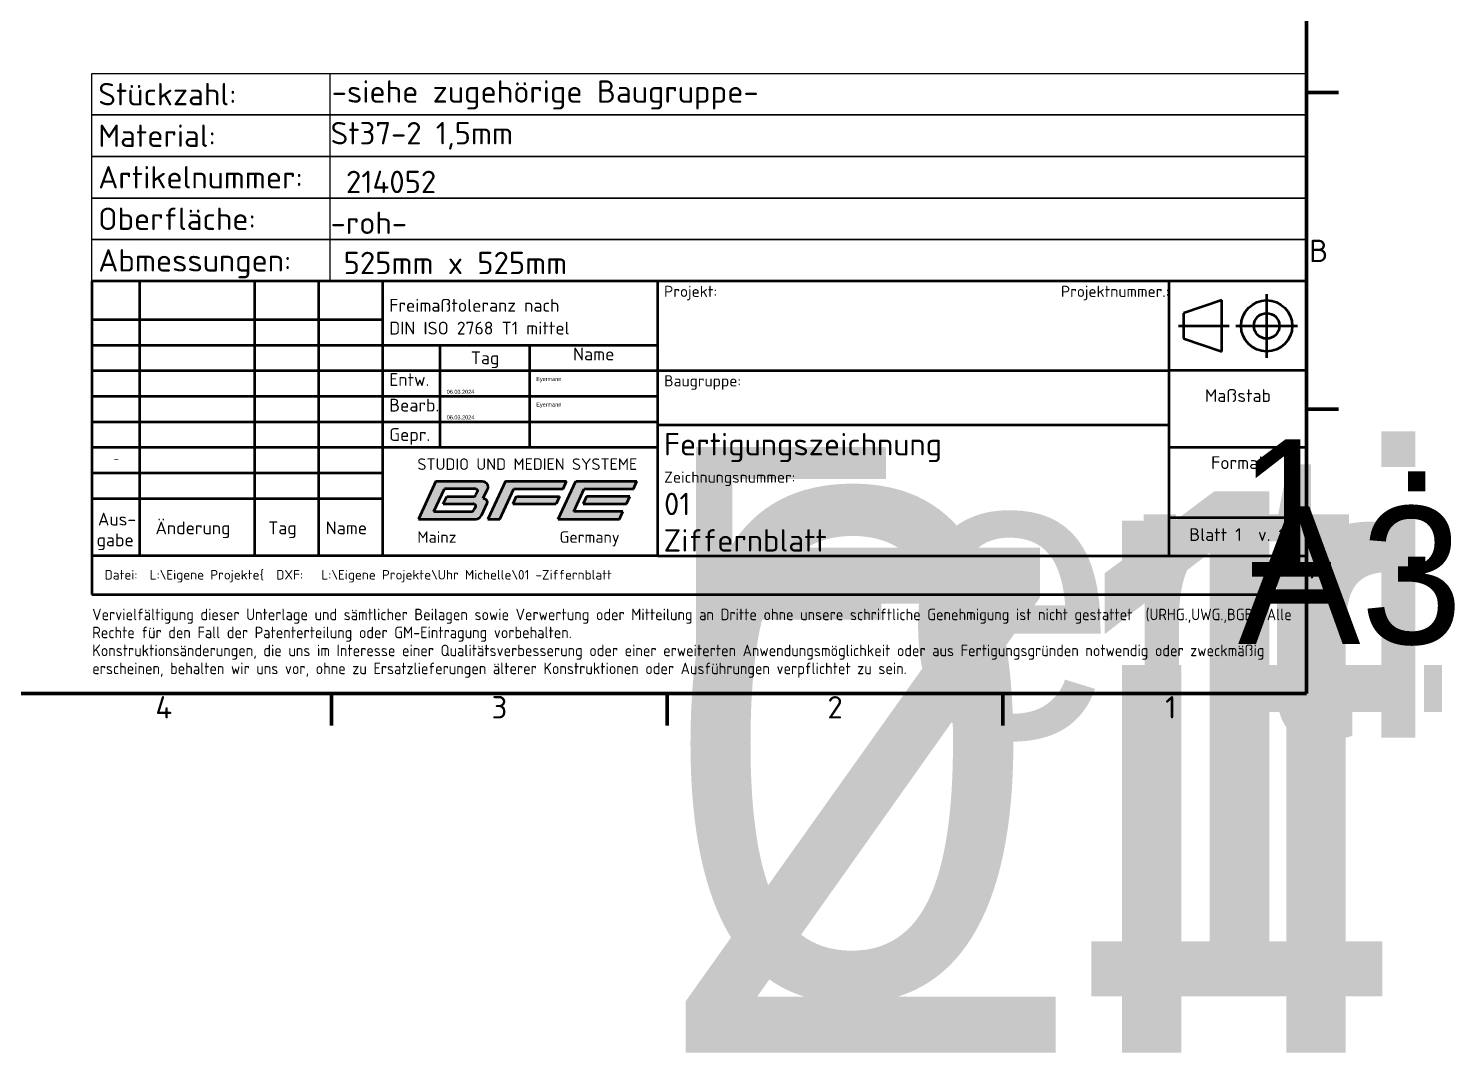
# Model space of a CAD drawing. Header units: millimetres. Extents: x -20 to 3500, y -209 to 1208.
# Drawn here: x 860 to 1740, y -209 to 436 of the extents above; entities that cross this region are included whole.
import ezdxf
from ezdxf.enums import TextEntityAlignment as Align

# ---------------------------------------------------------------- set-up
doc = ezdxf.new("R2018")
doc.units = ezdxf.units.MM
doc.header["$LTSCALE"] = 4
doc.linetypes.add('DASH_DOT', pattern=[0.37, 0.24, -0.06, 0.01, -0.06])
for name, color, linetype, lineweight in [('BFE Logo', 7, 'Continuous', 25), ('Rahmen (ISO)', 7, 'Continuous', 70), ('Schraffur (ISO)', 7, 'Continuous', 18), ('Skizziergeometrie (ISO)', 7, 'Continuous', 25), ('Symbol (ISO)', 7, 'Continuous', 25), ('Titel (ISO)', 7, 'Continuous', 50)]:
    doc.layers.add(name, color=color, linetype=linetype, lineweight=lineweight)
doc.styles.add('Notiztext (DIN)', font='isocpeur.ttf')
doc.styles.add('Revisionstabelle', font='isocpeur.ttf')
doc.styles.get("Standard").update_dxf_attribs({"font": 'isocpeur.ttf'})
doc.styles.add('Textstil46', font='isocpeur.ttf')
doc.styles.add('Textstil65', font='isocpeur.ttf')

# ---------------------------------------------------------------- blocks, each defined once
blk = doc.blocks.new('Ränder BFE_Rahmen')
at = {"layer": 'Rahmen (ISO)'}
for p, q in [((415, 292), (415, 5)), ((415, 99), (420, 99)), ((415, 49.5), (420, 49.5)), ((5, 5), (415, 5)), ((262.5, 5), (262.5, 0)), ((315, 5), (315, 0)), ((367.5, 5), (367.5, 0))]:
    blk.add_line(p, q, dxfattribs=at)
at = {"layer": 'Symbol (ISO)', "char_height": 3.5, "style": 'Notiztext (DIN)'}
for s, insert, attachment_point in [('B', (415.4, 74.25), 4), ('A', (415.4, 24.75), 4), ('4', (236.25, 4.6), 2), ('3', (288.75, 4.6), 2), ('2', (341.25, 4.6), 2), ('1', (393.75, 4.6), 2)]:
    blk.add_mtext(s, dxfattribs=dict(at, insert=insert, attachment_point=attachment_point))
blk = doc.blocks.new('Schriftfelder BFE')
at = {"layer": 'Schraffur (ISO)'}
h = blk.add_hatch(color=256, dxfattribs=at)
edge = h.paths.add_edge_path(flags=0)
edge.add_line((165.5, 113.99), (166.05, 115.17))
edge.add_spline(control_points=[(166.05, 115.17), (166.05, 115.17), (170.27, 115.17), (170.3, 115.17), (170.41, 115.17), (170.52, 115.23), (170.57, 115.34)], knot_values=[10, 10, 10, 10, 11, 11, 11, 12, 12, 12, 12], degree=3, periodic=0)
edge.add_line((170.57, 115.34), (170.62, 115.46))
edge.add_line((170.62, 115.46), (170.84, 115.93))
edge.add_spline(control_points=[(170.84, 115.93), (170.93, 116.13), (170.79, 116.35), (170.58, 116.35)], knot_values=[1, 1, 1, 1, 2, 2, 2, 2], degree=3, periodic=0)
edge.add_line((170.58, 116.35), (165.67, 116.35))
edge.add_line((165.67, 116.35), (164.01, 112.81))
edge.add_line((164.01, 112.81), (169.98, 112.81))
edge.add_spline(control_points=[(169.98, 112.81), (170.1, 112.81), (170.2, 112.88), (170.25, 112.98)], knot_values=[1, 1, 1, 1, 2, 2, 2, 2], degree=3, periodic=0)
edge.add_line((170.25, 112.98), (170.31, 113.12))
edge.add_line((170.31, 113.12), (170.52, 113.57))
edge.add_spline(control_points=[(170.52, 113.57), (170.61, 113.76), (170.47, 113.99), (170.26, 113.99)], knot_values=[1, 1, 1, 1, 2, 2, 2, 2], degree=3, periodic=0)
edge.add_line((170.26, 113.99), (165.5, 113.99))
edge = h.paths.add_edge_path()
edge.add_line((171.36, 117.53), (164.36, 117.53))
edge.add_line((164.36, 117.53), (161.61, 111.63))
edge.add_line((161.61, 111.63), (170.59, 111.63))
edge.add_spline(control_points=[(170.59, 111.63), (170.94, 111.63), (171.25, 111.82), (171.41, 112.14)], knot_values=[1, 1, 1, 1, 2, 2, 2, 2], degree=3, periodic=0)
edge.add_line((171.41, 112.14), (172.29, 114.05))
edge.add_spline(control_points=[(172.29, 114.05), (172.46, 114.4), (172.21, 114.87), (171.75, 114.88)], knot_values=[1, 1, 1, 1, 2, 2, 2, 2], degree=3, periodic=0)
edge.add_line((171.75, 114.88), (172.41, 116.29))
edge.add_spline(control_points=[(172.41, 116.29), (172.66, 116.82), (172.28, 117.53), (171.6, 117.53)], knot_values=[1, 1, 1, 1, 2, 2, 2, 2], degree=3, periodic=0)
edge.add_line((171.6, 117.53), (171.36, 117.53))
for points in [[(175.23, 117.53), (172.48, 111.63), (174.34, 111.63), (176.54, 116.35), (184.24, 116.35), (184.79, 117.53)], [(186.24, 117.53), (183.49, 111.63), (193.05, 111.63), (193.6, 112.81), (185.9, 112.81), (187.55, 116.35), (195.25, 116.35), (195.8, 117.53)], [(183.69, 115.17), (176.92, 115.17), (176.37, 113.99), (183.14, 113.99)], [(187.38, 113.99), (194.15, 113.99), (194.7, 115.17), (187.93, 115.17)]]:
    blk.add_hatch(color=256, dxfattribs=at).paths.add_polyline_path(points)
at = {"layer": 'BFE Logo', "color": 7, "linetype": 'Continuous', "lineweight": 5}
for p, q in [((164.36, 117.53), (161.61, 111.63)), ((175.23, 117.53), (172.48, 111.63)), ((184.79, 117.53), (175.23, 117.53)), ((186.24, 117.53), (183.49, 111.63)), ((184.24, 116.35), (184.79, 117.53)), ((188.05, 117.53), (186.24, 117.53)), ((195.8, 117.53), (188.05, 117.53)), ((195.25, 116.35), (195.8, 117.53)), ((164.01, 112.81), (165.67, 116.35)), ((166.05, 115.17), (165.5, 113.99)), ((165.67, 116.35), (170.58, 116.35)), ((174.34, 111.63), (176.54, 116.35)), ((176.92, 115.17), (176.37, 113.99)), ((176.54, 116.35), (184.24, 116.35)), ((183.69, 115.17), (176.92, 115.17)), ((183.14, 113.99), (183.69, 115.17)), ((185.9, 112.81), (187.55, 116.35)), ((187.93, 115.17), (187.38, 113.99)), ((187.55, 116.35), (195.25, 116.35)), ((194.7, 115.17), (187.93, 115.17)), ((194.15, 113.99), (194.7, 115.17)), ((169.98, 112.81), (164.01, 112.81)), ((176.37, 113.99), (183.14, 113.99)), ((193.6, 112.81), (185.9, 112.81)), ((187.38, 113.99), (194.15, 113.99)), ((193.05, 111.63), (193.6, 112.81)), ((172.48, 111.63), (174.34, 111.63)), ((183.49, 111.63), (193.05, 111.63))]:
    blk.add_line(p, q, dxfattribs=at)
for points, knots in [([(172.41, 116.29), (172.66, 116.82), (172.28, 117.53), (171.6, 117.53), (171.36, 117.53), (164.36, 117.53), (164.36, 117.53)], [6, 6, 6, 6, 7, 7, 7, 8, 8, 8, 8]), ([(170.57, 115.34), (170.52, 115.23), (170.41, 115.17), (170.3, 115.17), (170.27, 115.17), (166.05, 115.17), (166.05, 115.17)], [10, 10, 10, 10, 11, 11, 11, 12, 12, 12, 12]), ([(165.5, 113.99), (165.5, 113.99), (170.19, 113.99), (170.26, 113.99), (170.47, 113.99), (170.61, 113.76), (170.52, 113.57)], [1, 1, 1, 1, 2, 2, 2, 3, 3, 3, 3]), ([(161.61, 111.63), (161.61, 111.63), (170.35, 111.63), (170.59, 111.63), (170.94, 111.63), (171.25, 111.82), (171.41, 112.14)], [1, 1, 1, 1, 2, 2, 2, 3, 3, 3, 3])]:
    blk.add_open_spline(points, degree=3, knots=knots, dxfattribs=at)
for points in [[(170.84, 115.93), (170.75, 115.74), (170.62, 115.46), (170.57, 115.34)], [(170.58, 116.35), (170.79, 116.35), (170.93, 116.13), (170.84, 115.93)], [(171.75, 114.88), (171.75, 114.88), (172.2, 115.85), (172.41, 116.29)], [(172.29, 114.05), (172.46, 114.4), (172.21, 114.87), (171.75, 114.88)], [(170.25, 112.98), (170.2, 112.88), (170.1, 112.81), (169.98, 112.81)], [(170.52, 113.57), (170.31, 113.12), (170.31, 113.12), (170.25, 112.98)], [(171.41, 112.14), (171.54, 112.42), (172.29, 114.04), (172.29, 114.05)]]:
    blk.add_open_spline(points, degree=3, dxfattribs=at)
at = {"layer": 'Titel (ISO)'}
for p, q in [((300.54, 148.85), (110.54, 148.85)), ((110.54, 148.85), (110.54, 105.85)), ((118.04, 105.85), (118.04, 148.85)), ((136.04, 105.85), (136.04, 148.85)), ((146.04, 105.85), (146.04, 148.85)), ((156.04, 105.85), (156.04, 148.85)), ((199.04, 105.85), (199.04, 148.85)), ((279.04, 134.85), (279.04, 148.85)), ((300.54, 99.85), (300.54, 148.85)), ((287.29, 145.85), (281.29, 143.85)), ((287.29, 137.85), (287.29, 145.85)), ((281.29, 143.85), (281.29, 139.85)), ((110.54, 142.85), (156.04, 142.85)), ((110.54, 138.85), (156.04, 138.85)), ((156.04, 138.85), (199.04, 138.85)), ((165.04, 122.85), (165.04, 138.85)), ((179.04, 122.85), (179.04, 138.85)), ((281.29, 139.85), (287.29, 137.85)), ((110.54, 134.85), (156.04, 134.85)), ((156.04, 134.85), (199.04, 134.85)), ((199.04, 134.85), (279.04, 134.85)), ((279.04, 105.85), (279.04, 134.85)), ((300.54, 134.85), (279.04, 134.85)), ((110.54, 130.85), (156.04, 130.85)), ((156.04, 130.85), (199.04, 130.85)), ((110.54, 126.85), (156.04, 126.85)), ((156.04, 126.85), (199.04, 126.85)), ((199.04, 126.35), (279.04, 126.35)), ((110.54, 122.85), (156.04, 122.85)), ((155.99, 122.85), (199.04, 122.85)), ((279.04, 122.85), (300.54, 122.85)), ((110.54, 118.85), (156.04, 118.85)), ((164.36, 117.53), (161.61, 111.63)), ((164.36, 117.53), (171.36, 117.53)), ((164.36, 117.53), (171.36, 117.53)), ((171.36, 117.53), (171.6, 117.53)), ((175.23, 117.53), (172.48, 111.63)), ((175.23, 117.53), (184.79, 117.53)), ((183.49, 111.63), (186.24, 117.53)), ((184.24, 116.35), (184.79, 117.53)), ((186.24, 117.53), (195.8, 117.53)), ((195.25, 116.35), (195.8, 117.53)), ((110.54, 114.85), (156.04, 114.85)), ((164.01, 112.81), (165.67, 116.35)), ((165.5, 113.99), (166.05, 115.17)), ((170.58, 116.35), (165.67, 116.35)), ((166.05, 115.17), (170.27, 115.17)), ((170.27, 115.17), (170.3, 115.17)), ((170.57, 115.34), (170.62, 115.46)), ((170.84, 115.93), (170.62, 115.46)), ((171.75, 114.88), (172.41, 116.29)), ((174.34, 111.63), (176.54, 116.35)), ((176.92, 115.17), (176.37, 113.99)), ((176.54, 116.35), (184.24, 116.35)), ((176.94, 115.17), (183.69, 115.17)), ((183.69, 115.17), (183.14, 113.99)), ((185.9, 112.81), (187.55, 116.35)), ((187.93, 115.17), (187.38, 113.99)), ((187.55, 116.35), (195.25, 116.35)), ((194.7, 115.17), (187.93, 115.17)), ((194.15, 113.99), (194.7, 115.17)), ((164.01, 112.81), (169.98, 112.81)), ((165.5, 113.99), (170.19, 113.99)), ((170.26, 113.99), (170.19, 113.99)), ((170.25, 112.98), (170.31, 113.12)), ((170.52, 113.57), (170.31, 113.12)), ((172.29, 114.05), (171.41, 112.14)), ((176.37, 113.99), (183.14, 113.99)), ((193.6, 112.81), (185.9, 112.81)), ((187.38, 113.99), (194.15, 113.99)), ((193.05, 111.63), (193.6, 112.81)), ((161.61, 111.63), (170.35, 111.63)), ((170.35, 111.63), (170.59, 111.63)), ((172.48, 111.63), (174.34, 111.63)), ((183.49, 111.63), (193.05, 111.63)), ((279.04, 111.85), (300.54, 111.85)), ((199.04, 105.85), (110.54, 105.85)), ((110.54, 105.85), (110.54, 99.85)), ((199.04, 105.85), (279.04, 105.85)), ((279.04, 105.85), (300.54, 105.85)), ((110.54, 99.85), (300.54, 99.85)), ((300.54, 84.33), (110.54, 84.33))]:
    blk.add_line(p, q, dxfattribs=at)
at = {"layer": 'Titel (ISO)', "linetype": 'DASH_DOT', "ltscale": 10.583294}
blk.add_line((294.29, 146.82), (294.29, 136.87), dxfattribs=at)
at = {"layer": 'Titel (ISO)', "linetype": 'DASH_DOT', "ltscale": 8.448603}
blk.add_line((280.51, 141.85), (288.45, 141.85), dxfattribs=at)
at = {"layer": 'Titel (ISO)', "linetype": 'DASH_DOT', "ltscale": 10.23801}
blk.add_line((289.48, 141.85), (299.1, 141.85), dxfattribs=at)
at = {"layer": 'Titel (ISO)'}
for radius in [4, 2]:
    blk.add_circle((294.29, 141.85), radius, dxfattribs=at)
for points in [[(171.6, 117.53), (172.28, 117.53), (172.66, 116.82), (172.41, 116.29)], [(170.3, 115.17), (170.41, 115.17), (170.52, 115.23), (170.57, 115.34)], [(170.58, 116.35), (170.79, 116.35), (170.93, 116.13), (170.84, 115.93)], [(171.75, 114.88), (172.21, 114.87), (172.46, 114.4), (172.29, 114.05)], [(169.98, 112.81), (170.1, 112.81), (170.2, 112.88), (170.25, 112.98)], [(170.26, 113.99), (170.47, 113.99), (170.61, 113.76), (170.52, 113.57)], [(170.59, 111.63), (170.94, 111.63), (171.25, 111.82), (171.41, 112.14)]]:
    blk.add_open_spline(points, degree=3, dxfattribs=at)
for s, height, style, p in [('Projekt:', 1.75, 'Textstil65', (200.04, 145.85)), ('Entw.', 2, 'Textstil46', (157.04, 131.85)), ('Baugruppe:', 1.75, 'Textstil65', (200.04, 131.85)), ('Bearb.', 2, 'Textstil46', (157.04, 127.85)), ('Zeichnungsnummer:', 1.75, 'Textstil65', (200.04, 116.79))]:
    blk.add_text(s, height=height, dxfattribs=dict(at, style=style)).set_placement(p, align=Align.BOTTOM_LEFT)
at = {"layer": 'Titel (ISO)', "color": 7, "style": 'Textstil65'}
blk.add_text('Projektnummer.:', height=1.75, dxfattribs=at).set_placement((279.06, 145.85), align=Align.BOTTOM_RIGHT)
at = {"layer": 'Titel (ISO)', "style": 'Textstil46'}
blk.add_text('Tag', height=2, dxfattribs=at).set_placement((172.04, 135.85), align=Align.CENTER)
for s, p in [('Name', (189.04, 135.85)), ('Maßstab', (289.79, 129.35)), ('Format', (289.79, 118.85)), (' Blatt 1  v. 1 ', (289.67, 107.6))]:
    blk.add_text(s, height=2, dxfattribs=at).set_placement(p, align=Align.BOTTOM_CENTER)
blk.add_text('Gepr.', height=2, dxfattribs=at).set_placement((157.04, 123.85))
for s, p in [('Aus-', (114.47, 111.62)), ('Änderung', (126.35, 110.25)), ('Tag', (140.35, 110.25)), ('Name', (150.35, 110.25)), ('gabe', (114.18, 108.37))]:
    blk.add_text(s, height=2, dxfattribs=at).set_placement(p, align=Align.MIDDLE_CENTER)
at = {"layer": 'Titel (ISO)', "attachment_point": 4, "style": 'Notiztext (DIN)'}
for s, insert, char_height, width, line_spacing_factor in [('\\fISOCPEUR|b0|i0;{\\H2.0000;Freimaßtoleranz nach\\P}\\fISOCPEUR|b0|i0;{\\H2.0000;DIN ISO 2768 T1 mittel}', (157.04, 143.28), 2, 36.5427, 1.068348), ('\\fISOCPEUR|b0|i0;{\\H1.5000;  Datei:  L:\\\\Eigene Projekte\\{\\H1.5000;  DXF:   L:\\\\Eigene Projekte\\\\Uhr Michelle\\\\01 -Ziffernblatt}', (110.6, 102.69), 1.5, 189.113, 1.068348), ('\\FISOCP|b0|i0;{\\H1.8000;Vervielfältigung dieser Unterlage und sämtlicher Beilagen sowie Verwertung oder Mitteilung an Dritte ohne unsere schriftliche Genehmigung ist nicht gestattet  (URHG.,UWG.,BGB). Alle Rechte für den Fall der Patenterteilung oder GM-Eintragung vorbehalten.\\P}\\FISOCP|b0|i0;{\\H1.8000;Konstruktionsänderungen, die uns im Interesse einer Qualitätsverbesserung oder einer erweiterten Anwendungsmöglichkeit oder aus Fertigungsgründen notwendig oder zweckmäßig erscheinen, behalten wir uns vor, ohne zu Ersatzlieferungen älterer Konstruktionen oder Ausführungen verpflichtet zu sein.}', (110.6, 92.21), 1.8, 189.9397, 0.937724)]:
    blk.add_mtext(s, dxfattribs=dict(at, insert=insert, char_height=char_height, width=width, line_spacing_factor=line_spacing_factor))
at = {"layer": 'Titel (ISO)', "char_height": 1.8, "attachment_point": 1, "style": 'Notiztext (DIN)'}
for s, insert in [('\\fISOCPEUR|b0|i0;{\\H1.8000;STUDIO UND MEDIEN SYSTEME}', (161.45, 121.12)), ('\\fISOCPEUR|b0|i0;{\\H1.8000;Mainz}', (161.45, 109.71)), ('\\fISOCPEUR|b0|i0;{\\H1.8000;Germany}', (183.69, 109.71))]:
    blk.add_mtext(s, dxfattribs=dict(at, insert=insert))
at = {"layer": 'Titel (ISO)', "color": 7, "lineweight": 30, "flags": 104}
for tag, p in [('BFE_Projekt', (200.04, 145.15)), ('BFE_Bereich', (200.04, 140.15)), ('BAUTEILNUMMER', (200.04, 115.99))]:
    blk.add_attdef(tag, text='', height=3.5, dxfattribs=at).set_placement(p, align=Align.TOP_LEFT)
blk.add_attdef('BFE_Projektnummer', text='', height=3.5, dxfattribs=at).set_placement((279.04, 143.15), align=Align.MIDDLE_RIGHT)
at = {"layer": 'Titel (ISO)', "lineweight": 30, "flags": 104}
for p in [(180.04, 133.85), (180.04, 129.85)]:
    blk.add_attdef('AUTOR', text='', height=2, dxfattribs=at).set_placement(p, align=Align.TOP_LEFT)
for tag, p in [('ERSTELLUNGSDATUM', (166.04, 131.85)), ('ERSTELLUNGSDATUM', (166.04, 127.85)), ('BFE_Gepr_Datum', (166.04, 123.85)), ('BFE_Gepr_Name', (180.04, 123.85))]:
    blk.add_attdef(tag, text='', height=2, dxfattribs=at).set_placement(p, align=Align.BOTTOM_LEFT)
at = {"layer": 'Titel (ISO)', "color": 7, "lineweight": 30, "flags": 104}
for tag, p in [('BFE_Baugruppe', (200.04, 129.35)), ('BFE_Zeichnungsart', (200.04, 122.92))]:
    blk.add_attdef(tag, text='', height=3.5, dxfattribs=at).set_placement(p, align=Align.MIDDLE_LEFT)
at = {"layer": 'Titel (ISO)', "lineweight": 30, "flags": 104}
for tag, height, p in [('Anfänglicher_Ansichtsmaßstab', 3.5, (289.79, 124.1)), ('Blattgröße', 3, (289.79, 113.6))]:
    blk.add_attdef(tag, text='', height=height, dxfattribs=at).set_placement(p, align=Align.BOTTOM_CENTER)
at = {"layer": 'Titel (ISO)', "color": 7, "lineweight": 30, "flags": 104}
blk.add_attdef('BFE_Bauteil', text='', height=3.5, dxfattribs=at).set_placement((200.04, 107.15), align=Align.BOTTOM_LEFT)
blk = doc.blocks.new('REVISIONSVERLAUF')
at = {"layer": 'Symbol (ISO)'}
for p, q in [((225, 43.51), (270.5, 43.51)), ((225, 43.51), (225, 39.52)), ((232.5, 43.51), (232.5, 39.52)), ((250.5, 43.51), (250.5, 39.52)), ((260.5, 43.51), (260.5, 39.52)), ((270.5, 43.51), (270.5, 39.52)), ((225, 39.52), (270.5, 39.52))]:
    blk.add_line(p, q, dxfattribs=at)
at = {"layer": 'Symbol (ISO)', "color": 1, "true_color": 0xff0000, "insert": (228.43, 41.16), "char_height": 1.2, "attachment_point": 7, "style": 'Revisionstabelle'}
blk.add_mtext('-', dxfattribs=at)
blk = doc.blocks.new('Stück_Material')
at = {"layer": 'Skizziergeometrie (ISO)'}
for p, q in [((-190, 32.5), (0, 32.5)), ((-190, 26), (-190, 32.5)), ((-152.77, 32.5), (-152.77, 6.5)), ((0, 32.5), (0, 26)), ((0, 26), (-190, 26)), ((-190, 26), (0, 26)), ((-190, 19.5), (-190, 26)), ((0, 26), (0, 19.5)), ((0, 19.5), (-190, 19.5)), ((-190, 19.5), (0, 19.5)), ((-190, 13), (-190, 19.5)), ((0, 19.5), (0, 13)), ((0, 13), (-190, 13)), ((-190, 13), (0, 13)), ((-190, 6.5), (-190, 13)), ((0, 13), (0, 6.5)), ((0, 6.5), (-190, 6.5)), ((-190, 6.5), (-84.06, 6.5)), ((-190, 0), (-190, 6.5)), ((-190, 6.5), (0, 6.5)), ((-152.77, 6.5), (-152.77, 0)), ((0, 6.5), (0, 0)), ((0, 0), (-190, 0)), ((-190, 0), (-84.06, 0))]:
    blk.add_line(p, q, dxfattribs=at)
at = {"layer": 'Symbol (ISO)', "char_height": 3.5, "width": 36.2341, "attachment_point": 1, "line_spacing_factor": 0.4, "style": 'Notiztext (DIN)'}
for s, insert in [('\\fISOCPEUR|b0|i0;Stückzahl:', (-189, 31)), ('\\fISOCPEUR|b0|i0;Material:', (-189, 24.5)), ('\\fISOCPEUR|b0|i0;Artikelnummer:', (-189, 18)), ('\\fISOCPEUR|b0|i0;Oberfläche:', (-189, 11.5)), ('\\fISOCPEUR|b0|i0;Abmessungen:', (-189, 5))]:
    blk.add_mtext(s, dxfattribs=dict(at, insert=insert))

msp = doc.modelspace()

# ---------------------------------------------------------------- block references
at = {"xscale": 4, "yscale": 4, "zscale": 4}
for name, p in [('Ränder BFE_Rahmen', (0, 0)), ('Stück_Material', (1660, 278.0593))]:
    msp.add_blockref(name, p, dxfattribs=at)
ref = msp.add_blockref('Schriftfelder BFE', (457.8375, -317.3289), dxfattribs=dict(xscale=4, yscale=4, zscale=4))
lines = msp.add_mtext('A3', dxfattribs={"layer": 'Titel (ISO)', "insert": (1617, 137.0593), "char_height": 86, "attachment_point": 1})
ref.add_attrib('Blattgröße', '', (1617, 137.0593), dxfattribs={"flags": 104}).embed_mtext(lines)
lines = msp.add_mtext('06.03.2024', dxfattribs={"layer": 'Titel (ISO)', "insert": (1122, 210.0593), "char_height": 2.5, "attachment_point": 1, "line_spacing_factor": 0.4})
ref.add_attrib('ERSTELLUNGSDATUM', '', (1122, 210.0593), dxfattribs={"flags": 104}).embed_mtext(lines)
lines = msp.add_mtext('06.03.2024', dxfattribs={"layer": 'Titel (ISO)', "insert": (1122, 194.0593), "char_height": 2.5, "attachment_point": 1, "line_spacing_factor": 0.4})
ref.add_attrib('ERSTELLUNGSDATUM', '', (1122, 194.0593), dxfattribs={"flags": 104}).embed_mtext(lines)
lines = msp.add_mtext('Eyermann', dxfattribs={"layer": 'Titel (ISO)', "insert": (1178, 218.0593), "char_height": 2.5, "attachment_point": 1, "line_spacing_factor": 0.4})
ref.add_attrib('AUTOR', '', (1178, 218.0593), dxfattribs={"flags": 104}).embed_mtext(lines)
lines = msp.add_mtext('Eyermann', dxfattribs={"layer": 'Titel (ISO)', "insert": (1178, 202.0593), "char_height": 2.5, "attachment_point": 1, "line_spacing_factor": 0.4})
ref.add_attrib('AUTOR', '', (1178, 202.0593), dxfattribs={"flags": 104}).embed_mtext(lines)
lines = msp.add_mtext('Ziffernblatt', dxfattribs={"layer": 'Titel (ISO)', "color": 7, "insert": (1258, 111.2593), "char_height": 316, "attachment_point": 1, "line_spacing_factor": 0.4})
ref.add_attrib('BFE_Bauteil', '', (1258, 111.2593), dxfattribs={"flags": 104}).embed_mtext(lines)
lines = msp.add_mtext('1 : 4', dxfattribs={"layer": 'Titel (ISO)', "insert": (1617, 179.0593), "char_height": 86, "attachment_point": 1, "line_spacing_factor": 0.4})
ref.add_attrib('Anfänglicher_Ansichtsmaßstab', '', (1617, 179.0593), dxfattribs={"flags": 104}).embed_mtext(lines)
lines = msp.add_mtext('01 ', dxfattribs={"layer": 'Titel (ISO)', "color": 7, "insert": (1258, 146.6341), "char_height": 316, "attachment_point": 1})
ref.add_attrib('BAUTEILNUMMER', '', (1258, 146.6341), dxfattribs={"flags": 104}).embed_mtext(lines)
lines = msp.add_mtext('Fertigungszeichnung', dxfattribs={"layer": 'Titel (ISO)', "color": 7, "insert": (1258, 174.3619), "char_height": 181.896095, "attachment_point": 1})
ref.add_attrib('BFE_Zeichnungsart', '', (1258, 174.3619), dxfattribs={"flags": 104}).embed_mtext(lines)
at = {"layer": 'Symbol (ISO)', "xscale": 4, "yscale": 4, "zscale": 4}
msp.add_blockref('REVISIONSVERLAUF', (0, 0), dxfattribs=at)

# ---------------------------------------------------------------- texts
at = {"layer": 'Symbol (ISO)', "char_height": 14, "style": 'Notiztext (DIN)'}
for s, insert, width, attachment_point, line_spacing_factor in [('\\fISOCPEUR|b0|i0;-siehe zugehörige Baugruppe-', (1050.0742, 394.5944), 611.776551, 4, 0.4), ('\\fISOCPEUR|b0|i0;St37-2 1,5mm', (1049.3248, 369.0049), 610.456384, 4, 0.4), ('\\fISOCPEUR|b0|i0; 214052', (1050.0742, 340.1478), 606.197566, 4, 0.4), ('\\fISOCPEUR|b0|i0;-roh-', (1049.3248, 314.5477), 617.492307, 4, 0.4), ('\\fISOCPEUR|b0|i0; 525mm x 525mm', (1048.5755, 289.4306), 610.221394, 4, 0.4), ('\\pxsm0.70;\\fISOCPEUR|b0|i0;\\P\\fISOCPEUR|b0|i0;\\P\\fISOCPEUR|b0|i0;\\P', (1257.2373, 263.4045), 316.465784, 1, 0.690532), ('\\fISOCPEUR|b0|i0;Fertigungszeichnung', (1257.9045, 173.9067), 313.927465, 4, 0.4), ('\\fISOCPEUR|b0|i0;01 ', (1257.9576, 138.6322), 315.138266, 4, 0.4), ('\\fISOCPEUR|b0|i0;Ziffernblatt', (1257.7003, 115.8201), 315.395607, 4, 0.4)]:
    msp.add_mtext(s, dxfattribs=dict(at, insert=insert, width=width, attachment_point=attachment_point, line_spacing_factor=line_spacing_factor))

doc.saveas('drawing.dxf')
